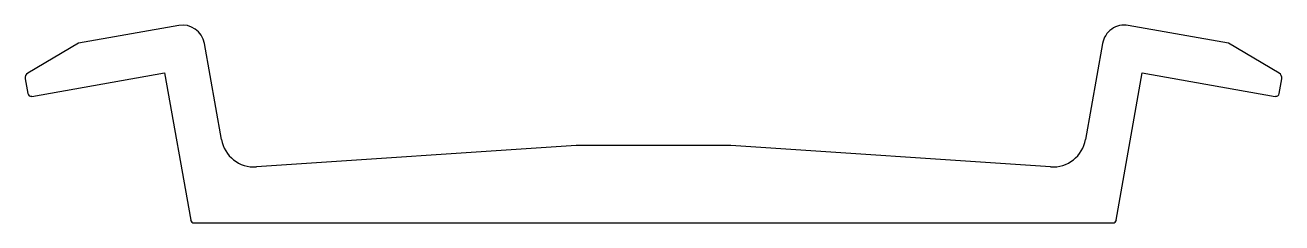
# Model space of a CAD drawing. Extents: x 2740 to 2853, y 911 to 929.
import ezdxf

# ---------------------------------------------------------------- set-up
doc = ezdxf.new("R2010")
doc.units = 0
doc.layers.add('KLEMME-KOPF', color=6, linetype='CONTINUOUS')

msp = doc.modelspace()

# ---------------------------------------------------------------- linework, layer by layer
at = {"layer": 'KLEMME-KOPF', "color": 0}
for p, q in [((2753.73, 928.83), (2744.66, 927.23)), ((2848.54, 927.23), (2839.48, 928.83)), ((2744.66, 927.23), (2740.09, 924.52)), ((2757.57, 918.52), (2756.04, 927.21)), ((2837.16, 927.21), (2835.63, 918.52)), ((2853.11, 924.52), (2848.54, 927.23)), ((2739.86, 924), (2740.09, 922.67)), ((2740.44, 922.42), (2752.45, 924.54)), ((2752.45, 924.54), (2754.8, 911.23)), ((2838.4, 911.23), (2840.75, 924.54)), ((2840.75, 924.54), (2852.76, 922.42)), ((2853.11, 922.67), (2853.35, 924)), ((2789.62, 917.98), (2760.73, 916.05)), ((2803.58, 917.98), (2789.62, 917.98)), ((2832.47, 916.05), (2803.58, 917.98)), ((2755.09, 910.98), (2796.6, 910.98)), ((2796.6, 910.98), (2838.11, 910.98))]:
    msp.add_line(p, q, dxfattribs=at)
for centre, radius, start, end in [((2754.07, 926.86), 2, 10, 100), ((2839.13, 926.86), 2, 80, 170), ((2740.35, 924.09), 0.5, 120.6934, 190), ((2852.85, 924.09), 0.5, 350, 59.3066), ((2740.39, 922.72), 0.3, 190, 280), ((2852.82, 922.72), 0.3, 260, 350), ((2760.53, 919.04), 3, 190, 273.8287), ((2832.67, 919.04), 3, 266.1713, 350), ((2755.09, 911.28), 0.3, 190, 270), ((2838.11, 911.28), 0.3, 270, 350)]:
    msp.add_arc(centre, radius, start, end, dxfattribs=at)

doc.saveas('drawing.dxf')
